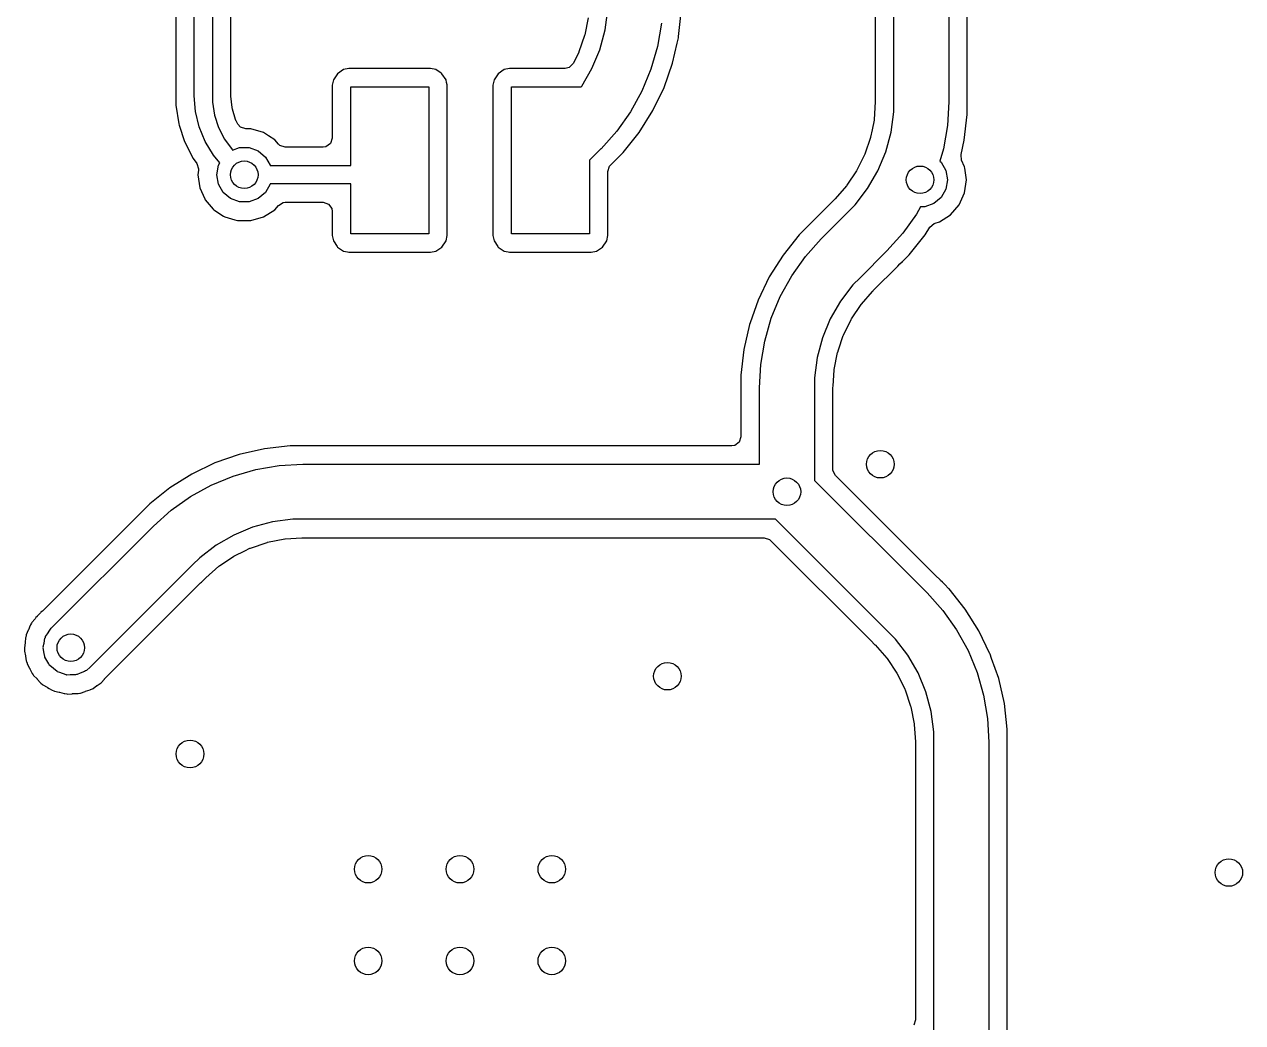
# Model space of a CAD drawing. Extents: x -114 to 114, y -62 to 23.
# Drawn here: x -4.85 to 8.42, y -39.63 to -28.75 of the extents above; entities that cross this region are included whole.
import ezdxf

# ---------------------------------------------------------------- set-up
doc = ezdxf.new("R2010")
doc.units = 0
doc.layers.add('BLACK', color=7, linetype='CONTINUOUS')

msp = doc.modelspace()

# ---------------------------------------------------------------- linework, layer by layer
at = {"layer": 'BLACK', "linetype": 'CONTINUOUS'}
for p, q in [((4.41381, -16.9223), (4.41381, -29.5897)), ((4.61431, -29.5914), (4.61431, -23.3868)), ((5.21431, -23.3868), (5.21431, -29.5914)), ((5.41481, -29.5255), (5.41481, -23.6463)), ((-3.005, -29.5266), (-3.005, -24.5795)), ((-2.805, -24.5795), (-2.805, -29.5266)), ((-3.2055, -24.8829), (-3.2055, -29.5565)), ((-2.6045, -29.4754), (-2.6045, -26.98)), ((1.47091, -28.8089), (1.5, -28.588)), ((2.27087, -28.8799), (2.3005, -28.617)), ((1.28604, -28.6755), (1.24903, -28.8615)), ((2.08553, -28.7341), (2.04233, -28.9884)), ((1.24735, -28.8677), (1.18639, -29.0473)), ((1.24903, -28.8615), (1.24735, -28.8677)), ((1.41323, -29.0242), (1.47091, -28.8089)), ((2.25615, -28.9526), (2.26904, -28.8961)), ((2.26904, -28.8961), (2.26905, -28.8961)), ((2.26905, -28.8961), (2.27087, -28.8799)), ((1.18391, -29.0533), (1.12425, -29.1743)), ((1.18639, -29.0473), (1.18391, -29.0533)), ((1.32794, -29.2301), (1.41323, -29.0242)), ((2.04233, -28.9884), (1.97092, -29.2362)), ((2.20655, -29.1699), (2.25615, -28.9526)), ((1.12425, -29.1743), (1.08155, -29.2181)), ((2.11379, -29.435), (2.20655, -29.1699)), ((-1.44456, -29.2855), (-1.48887, -29.3518)), ((-1.44455, -29.2854), (-1.44456, -29.2855)), ((-1.37823, -29.2411), (-1.44455, -29.2854)), ((-1.31976, -29.2295), (-1.37823, -29.2411)), ((-1.37823, -29.2411), (-1.37823, -29.2411)), ((-1.31975, -29.2295), (-1.31976, -29.2295)), ((-0.430252, -29.2295), (-1.31975, -29.2295)), ((-1.31975, -29.2295), (-1.31975, -29.2295)), ((-0.430242, -29.2295), (-0.430252, -29.2295)), ((-0.371773, -29.2411), (-0.430242, -29.2295)), ((-0.371772, -29.2411), (-0.371773, -29.2411)), ((-0.371769, -29.2411), (-0.371772, -29.2411)), ((-0.371767, -29.2411), (-0.371769, -29.2411)), ((-0.316072, -29.2783), (-0.371767, -29.2411)), ((-0.305448, -29.2854), (-0.316072, -29.2783)), ((-0.261133, -29.3518), (-0.305448, -29.2854)), ((0.305445, -29.2855), (0.261134, -29.3518)), ((0.305451, -29.2854), (0.305445, -29.2855)), ((0.371766, -29.2411), (0.305451, -29.2854)), ((0.371772, -29.2411), (0.371766, -29.2411)), ((0.430241, -29.2295), (0.371772, -29.2411)), ((0.430251, -29.2295), (0.430241, -29.2295)), ((0.430252, -29.2295), (0.430251, -29.2295)), ((1.03546, -29.2295), (0.430252, -29.2295)), ((1.08155, -29.2181), (1.03546, -29.2295)), ((1.21652, -29.4231), (1.32794, -29.2301)), ((1.97092, -29.2362), (1.87221, -29.4745)), ((-1.48887, -29.3518), (-1.5005, -29.4102)), ((-1.5005, -29.4102), (-1.5005, -29.4103)), ((-1.5005, -29.4103), (-1.5005, -29.9873)), ((-1.48887, -29.3518), (-1.48887, -29.3518)), ((-1.3, -30.2868), (-1.3, -29.43)), ((-1.3, -29.43), (-0.45, -29.43)), ((-0.45, -29.43), (-0.45, -31.03)), ((-0.255213, -29.3815), (-0.261133, -29.3518)), ((-0.250098, -29.4072), (-0.255213, -29.3815)), ((-0.2495, -29.4103), (-0.250098, -29.4072)), ((-0.2495, -31.0497), (-0.2495, -29.4103)), ((0.249501, -29.4102), (0.2495, -29.4103)), ((0.2495, -29.4103), (0.2495, -31.0497)), ((0.261132, -29.3518), (0.249501, -29.4102)), ((0.261134, -29.3518), (0.261132, -29.3518)), ((0.45, -31.03), (0.45, -29.43)), ((0.45, -29.43), (1.21118, -29.43)), ((1.21118, -29.43), (1.21652, -29.4231)), ((1.99192, -29.688), (2.11379, -29.435)), ((-3.2055, -29.5565), (-3.20547, -29.5571)), ((-3.20547, -29.5571), (-3.20547, -29.6171)), ((-3.00496, -29.5267), (-3.005, -29.5266)), ((-2.99143, -29.6987), (-3.00496, -29.5267)), ((-2.805, -29.5266), (-2.805, -29.5266)), ((-2.805, -29.5266), (-2.805, -29.5266)), ((-2.805, -29.5266), (-2.80497, -29.5266)), ((-2.80497, -29.5266), (-2.80497, -29.5974)), ((-2.6045, -29.479), (-2.6045, -29.4754)), ((-2.6045, -29.4754), (-2.6045, -29.4754)), ((-2.6045, -29.5181), (-2.6045, -29.479)), ((-2.6045, -29.479), (-2.6045, -29.479)), ((-2.6045, -29.5239), (-2.6045, -29.5181)), ((-2.60426, -29.5288), (-2.6045, -29.5239)), ((-2.59199, -29.6534), (-2.60426, -29.5288)), ((1.87221, -29.4745), (1.74745, -29.7002)), ((4.41381, -29.5897), (4.41371, -29.593)), ((5.41481, -29.5432), (5.41481, -29.5255)), ((5.41481, -29.5255), (5.41481, -29.5255)), ((5.41481, -29.6351), (5.41481, -29.5432)), ((-3.20547, -29.6171), (-3.20547, -29.629)), ((-3.20547, -29.629), (-3.17346, -29.8311)), ((-2.95114, -29.8665), (-2.99143, -29.6987)), ((-2.80497, -29.5974), (-2.78282, -29.7374)), ((-2.58821, -29.6724), (-2.59199, -29.6534)), ((-2.55441, -29.7838), (-2.58821, -29.6724)), ((1.74745, -29.7002), (1.59819, -29.9106)), ((1.8425, -29.9258), (1.99192, -29.688)), ((4.41371, -29.593), (4.40119, -29.7838)), ((4.58522, -29.9237), (4.61431, -29.7028)), ((4.61431, -29.7028), (4.61431, -29.5914)), ((4.61431, -29.5914), (4.61431, -29.5914)), ((5.21431, -29.5914), (5.19985, -29.8489)), ((5.21431, -29.5914), (5.21431, -29.5914)), ((5.21431, -29.5914), (5.21431, -29.5914)), ((5.41481, -29.7318), (5.41481, -29.6351)), ((5.41481, -29.6351), (5.41481, -29.6351)), ((-3.17346, -29.8311), (-3.16812, -29.8476)), ((-3.16812, -29.8476), (-3.11021, -30.0258)), ((-2.78282, -29.7374), (-2.73905, -29.8721)), ((-2.55407, -29.785), (-2.55441, -29.7838)), ((-2.54664, -29.8029), (-2.55407, -29.785)), ((-2.54478, -29.8064), (-2.54664, -29.8029)), ((-2.53002, -29.834), (-2.54478, -29.8064)), ((-2.5009, -29.8674), (-2.53002, -29.834)), ((4.40035, -29.7903), (4.37871, -29.8991)), ((4.40119, -29.7838), (4.40035, -29.7903)), ((5.19985, -29.8489), (5.15664, -30.1032)), ((5.38336, -30.0109), (5.41481, -29.7318)), ((-2.8851, -30.026), (-2.95114, -29.8665)), ((-2.73905, -29.8721), (-2.67474, -29.9983)), ((-2.44271, -29.8863), (-2.5009, -29.8674)), ((-2.38703, -29.8863), (-2.44271, -29.8863)), ((-2.24894, -29.9269), (-2.38703, -29.8863)), ((-2.38703, -29.8863), (-2.38703, -29.8863)), ((-2.1933, -29.9626), (-2.24894, -29.9269)), ((-2.24894, -29.9269), (-2.24894, -29.9269)), ((-2.24894, -29.9269), (-2.24894, -29.9269)), ((-2.24894, -29.9269), (-2.24894, -29.9269)), ((-2.12786, -30.0047), (-2.1933, -29.9626)), ((-1.5005, -29.9873), (-1.51941, -30.0455)), ((1.59819, -29.9106), (1.42648, -30.1027)), ((1.66739, -30.1454), (1.8425, -29.9258)), ((4.36167, -29.9825), (4.30071, -30.1621)), ((4.36335, -29.9763), (4.36167, -29.9825)), ((4.37871, -29.8991), (4.36335, -29.9763)), ((4.52754, -30.139), (4.58522, -29.9237)), ((-3.11021, -30.0258), (-3.11021, -30.0258)), ((-3.11021, -30.0258), (-3.01729, -30.2082)), ((-2.79492, -30.1732), (-2.8851, -30.026)), ((-2.67474, -29.9983), (-2.59148, -30.1129)), ((-2.59148, -30.1129), (-2.58581, -30.1186)), ((-2.58581, -30.1186), (-2.51109, -30.0914)), ((-2.51109, -30.0914), (-2.4069, -30.0914)), ((-2.4069, -30.0914), (-2.30899, -30.127)), ((-2.08673, -30.0522), (-2.12786, -30.0047)), ((-2.0701, -30.0674), (-2.08673, -30.0522)), ((-2.01191, -30.0863), (-2.0701, -30.0674)), ((-1.5995, -30.0863), (-2.01191, -30.0863)), ((-1.56891, -30.0815), (-1.5995, -30.0863)), ((-1.51941, -30.0455), (-1.56891, -30.0815)), ((1.42635, -30.1029), (1.3, -30.2293)), ((1.42648, -30.1027), (1.42635, -30.1029)), ((5.15664, -30.1032), (5.11786, -30.2378)), ((5.34802, -30.1657), (5.38336, -30.0109)), ((5.38336, -30.0109), (5.38336, -30.0109)), ((5.38336, -30.0109), (5.38336, -30.0109)), ((-3.01729, -30.2082), (-3.01729, -30.2082)), ((-3.01729, -30.2082), (-2.97551, -30.2657)), ((-2.72443, -30.2557), (-2.79492, -30.1732)), ((-2.30899, -30.127), (-2.22918, -30.194)), ((-2.22918, -30.194), (-2.17708, -30.2842)), ((1.3, -30.2293), (1.3, -31.03)), ((1.53674, -30.2761), (1.59343, -30.2194)), ((1.59343, -30.2194), (1.59344, -30.2194)), ((1.59344, -30.2194), (1.59437, -30.2184)), ((1.59437, -30.2184), (1.59491, -30.2179)), ((1.59491, -30.2179), (1.66739, -30.1454)), ((4.29823, -30.1681), (4.21435, -30.3382)), ((4.30071, -30.1621), (4.29823, -30.1681)), ((4.44226, -30.3449), (4.52754, -30.139)), ((5.11786, -30.2378), (5.13137, -30.2491)), ((5.13137, -30.2491), (5.18346, -30.3393)), ((5.34751, -30.1681), (5.34802, -30.1657)), ((5.35448, -30.2289), (5.34751, -30.1681)), ((5.38672, -30.2995), (5.35448, -30.2289)), ((-2.97551, -30.2657), (-2.95661, -30.3239)), ((-2.95762, -30.338), (-2.96464, -30.3868)), ((-2.95661, -30.3239), (-2.95762, -30.338)), ((-2.75899, -30.3868), (-2.7409, -30.2842)), ((-2.7409, -30.2842), (-2.72443, -30.2557)), ((-2.17708, -30.2842), (-2.17663, -30.2868)), ((-2.17663, -30.2868), (-1.3, -30.2868)), ((1.5005, -30.3533), (1.51941, -30.2951)), ((1.5005, -31.0497), (1.5005, -30.3533)), ((1.51941, -30.2951), (1.5295, -30.2833)), ((1.5295, -30.2833), (1.53674, -30.2761)), ((4.21111, -30.3438), (4.10574, -30.5015)), ((4.21435, -30.3382), (4.21111, -30.3438)), ((4.33084, -30.5378), (4.44226, -30.3449)), ((5.18346, -30.3393), (5.20155, -30.4419)), ((5.3889, -30.3147), (5.38672, -30.2995)), ((5.4072, -30.4419), (5.3889, -30.3147)), ((-2.96464, -30.3868), (-2.96464, -30.3868)), ((-2.96464, -30.3868), (-2.94416, -30.5293)), ((-2.7409, -30.4894), (-2.75899, -30.3868)), ((-2.68881, -30.5797), (-2.7409, -30.4894)), ((-2.17708, -30.4894), (-2.22918, -30.5797)), ((-2.17663, -30.4868), (-2.17708, -30.4894)), ((-1.3, -30.4868), (-2.17663, -30.4868)), ((-1.3, -31.03), (-1.3, -30.4868)), ((4.10179, -30.5066), (3.97547, -30.6507)), ((4.10574, -30.5015), (4.10179, -30.5066)), ((5.20155, -30.4419), (5.18346, -30.5445)), ((5.38672, -30.5844), (5.40039, -30.4893)), ((5.40039, -30.4893), (5.4072, -30.4419)), ((5.4072, -30.4419), (5.4072, -30.4419)), ((-2.94416, -30.5293), (-2.88873, -30.6507)), ((-2.88873, -30.6507), (-2.88437, -30.6602)), ((-2.60899, -30.6466), (-2.68881, -30.5797)), ((-2.51109, -30.6823), (-2.60899, -30.6466)), ((-2.30899, -30.6466), (-2.4069, -30.6823)), ((-2.22918, -30.5797), (-2.30899, -30.6466)), ((3.97547, -30.6507), (3.97326, -30.653)), ((4.19517, -30.7146), (4.33084, -30.5378)), ((5.13137, -30.6348), (5.05155, -30.7018)), ((5.18346, -30.5445), (5.13137, -30.6348)), ((5.32693, -30.7153), (5.38672, -30.5844)), ((-2.88437, -30.6602), (-2.79717, -30.7608)), ((-2.79717, -30.7608), (-2.79012, -30.769)), ((-2.79012, -30.769), (-2.68453, -30.8368)), ((-2.4069, -30.6823), (-2.51109, -30.6823)), ((-2.24894, -30.8468), (-2.12786, -30.769)), ((-2.12786, -30.769), (-2.08673, -30.7215)), ((-2.08673, -30.7215), (-2.03433, -30.6899)), ((-2.03433, -30.6899), (-2.01191, -30.6873)), ((-2.01191, -30.6873), (-1.5995, -30.6873)), ((-1.5995, -30.6873), (-1.54131, -30.7062)), ((-1.54131, -30.7062), (-1.50534, -30.7557)), ((-1.50534, -30.7557), (-1.5005, -30.7863)), ((3.92655, -30.6997), (3.7132, -30.9131)), ((3.92659, -30.6997), (3.92655, -30.6997)), ((3.97326, -30.653), (3.92659, -30.6997)), ((4.11638, -30.7934), (4.19517, -30.7146)), ((4.90468, -30.7374), (4.86177, -30.815)), ((4.95365, -30.7374), (4.90468, -30.7374)), ((5.05155, -30.7018), (4.95365, -30.7374)), ((5.23268, -30.8241), (5.32693, -30.7153)), ((-2.68453, -30.8368), (-2.66905, -30.8468)), ((-2.66905, -30.8468), (-2.56259, -30.878)), ((-2.56259, -30.878), (-2.53096, -30.8873)), ((-2.53096, -30.8873), (-2.53096, -30.8873)), ((-2.53096, -30.8873), (-2.53095, -30.8873)), ((-2.53095, -30.8873), (-2.53095, -30.8873)), ((-2.53095, -30.8873), (-2.38703, -30.8873)), ((-2.38703, -30.8873), (-2.24894, -30.8468)), ((-2.38703, -30.8873), (-2.38703, -30.8873)), ((-1.5005, -30.7863), (-1.5005, -31.0497)), ((3.71315, -30.9131), (3.58412, -31.0421)), ((3.7132, -30.9131), (3.71315, -30.9131)), ((3.82521, -31.0846), (4.1164, -30.7934)), ((4.1164, -30.7934), (4.11638, -30.7934)), ((4.1164, -30.7934), (4.1164, -30.7934)), ((4.1164, -30.7934), (4.1164, -30.7934)), ((4.86177, -30.815), (4.71251, -31.0254)), ((5.0557, -30.9188), (5.06463, -30.9157)), ((5.06463, -30.9157), (5.11161, -30.9019)), ((5.11161, -30.9019), (5.23268, -30.8241)), ((-0.45, -31.03), (-1.3, -31.03)), ((1.3, -31.03), (0.45, -31.03)), ((3.58412, -31.0421), (3.40902, -31.2617)), ((4.71251, -31.0254), (4.54075, -31.2176)), ((4.78171, -31.2602), (4.95682, -31.0406)), ((4.95682, -31.0406), (5.00873, -30.958)), ((5.00873, -30.958), (5.0557, -30.9188)), ((-1.5005, -31.0497), (-1.5005, -31.0498)), ((-1.5005, -31.0498), (-1.48887, -31.1082)), ((-1.48887, -31.1082), (-1.48887, -31.1082)), ((-1.48887, -31.1082), (-1.44812, -31.1692)), ((-1.44812, -31.1692), (-1.44455, -31.1746)), ((-1.44455, -31.1746), (-1.37823, -31.2189)), ((-0.371769, -31.2189), (-0.305448, -31.1746)), ((-0.305448, -31.1746), (-0.261133, -31.1082)), ((-0.261133, -31.1082), (-0.2495, -31.0497)), ((0.2495, -31.0497), (0.249501, -31.0498)), ((0.249501, -31.0498), (0.261132, -31.1082)), ((0.261132, -31.1082), (0.261134, -31.1082)), ((0.261134, -31.1082), (0.301884, -31.1692)), ((0.301884, -31.1692), (0.305448, -31.1746)), ((0.305448, -31.1746), (0.371769, -31.2189)), ((1.37823, -31.2189), (1.44455, -31.1746)), ((1.44455, -31.1746), (1.48887, -31.1082)), ((1.48887, -31.1082), (1.5005, -31.0497)), ((3.65333, -31.2769), (3.82519, -31.0846)), ((3.82519, -31.0846), (3.82521, -31.0846)), ((3.82521, -31.0846), (3.82521, -31.0846)), ((-1.37823, -31.2189), (-1.33377, -31.2277)), ((-1.33377, -31.2277), (-1.31976, -31.2305)), ((-1.31976, -31.2305), (-1.31975, -31.2305)), ((-1.31975, -31.2305), (-1.31975, -31.2305)), ((-1.31975, -31.2305), (-1.31975, -31.2305)), ((-1.31975, -31.2305), (-0.430253, -31.2305)), ((-0.430253, -31.2305), (-0.430252, -31.2305)), ((-0.430252, -31.2305), (-0.371769, -31.2189)), ((0.371769, -31.2189), (0.416231, -31.2277)), ((0.416231, -31.2277), (0.430241, -31.2305)), ((0.430241, -31.2305), (0.430246, -31.2305)), ((0.430246, -31.2305), (0.430252, -31.2305)), ((0.430252, -31.2305), (0.430253, -31.2305)), ((0.430253, -31.2305), (1.31975, -31.2305)), ((1.31975, -31.2305), (1.37823, -31.2189)), ((1.31975, -31.2305), (1.31975, -31.2305)), ((3.40901, -31.2617), (3.2596, -31.4995)), ((3.40902, -31.2617), (3.40901, -31.2617)), ((3.50407, -31.4873), (3.65333, -31.2769)), ((4.54066, -31.2177), (4.24947, -31.5089)), ((4.54075, -31.2176), (4.54066, -31.2177)), ((4.71339, -31.3285), (4.78171, -31.2602)), ((4.39218, -31.6497), (4.65887, -31.3831)), ((4.65887, -31.3831), (4.68243, -31.3595)), ((4.68243, -31.3595), (4.71125, -31.3307)), ((4.68243, -31.3595), (4.68243, -31.3595)), ((4.71125, -31.3307), (4.71143, -31.3305)), ((4.71143, -31.3305), (4.71339, -31.3285)), ((3.2596, -31.4995), (3.13775, -31.7526)), ((3.37931, -31.713), (3.50407, -31.4873)), ((4.24932, -31.509), (4.17067, -31.5877)), ((4.24947, -31.5089), (4.24932, -31.509)), ((3.28061, -31.9513), (3.37931, -31.713)), ((4.17067, -31.5877), (4.03501, -31.7645)), ((4.26405, -31.7957), (4.3838, -31.6591)), ((4.3838, -31.6591), (4.38998, -31.6521)), ((4.38998, -31.6521), (4.39218, -31.6497)), ((3.13774, -31.7526), (3.05039, -32.0022)), ((3.13775, -31.7526), (3.13774, -31.7526)), ((3.13774, -31.7526), (3.13774, -31.7526)), ((4.03501, -31.7645), (3.92359, -31.9575)), ((4.15473, -31.9585), (4.2601, -31.8008)), ((4.2601, -31.8008), (4.26405, -31.7957)), ((3.20921, -32.1992), (3.28061, -31.9513)), ((3.92359, -31.9575), (3.83831, -32.1634)), ((4.06762, -32.1342), (4.15151, -31.9641)), ((4.15151, -31.9641), (4.15473, -31.9585)), ((3.04498, -32.0177), (2.98249, -32.2915)), ((3.05039, -32.0022), (3.04498, -32.0177)), ((3.16601, -32.4535), (3.20921, -32.1992)), ((3.83831, -32.1634), (3.78064, -32.3786)), ((4.012, -32.2968), (4.06515, -32.1402)), ((4.06515, -32.1402), (4.06762, -32.1342)), ((2.98249, -32.2915), (2.95105, -32.5706)), ((3.96595, -32.5098), (4.00251, -32.326)), ((4.00251, -32.326), (4.00419, -32.3198)), ((4.00419, -32.3198), (4.012, -32.2968)), ((3.15155, -32.711), (3.16601, -32.4535)), ((3.78064, -32.3786), (3.75155, -32.5996)), ((2.95105, -32.5706), (2.95105, -32.5706)), ((2.95105, -32.5706), (2.95105, -32.6886)), ((3.75155, -32.5996), (3.75155, -32.711)), ((3.9536, -32.6874), (3.96467, -32.5185)), ((3.96467, -32.5185), (3.96551, -32.5121)), ((3.96551, -32.5121), (3.96595, -32.5098)), ((2.95105, -32.6886), (2.95105, -33.2424)), ((3.15155, -33.5419), (3.15155, -32.711)), ((3.15155, -32.711), (3.15155, -32.711)), ((3.75155, -32.711), (3.75155, -32.711)), ((3.75155, -32.711), (3.75155, -32.711)), ((3.75155, -32.711), (3.75155, -33.7177)), ((3.95205, -32.7126), (3.95216, -32.7094)), ((3.95206, -32.7769), (3.95205, -32.7126)), ((3.95216, -32.7094), (3.9536, -32.6874)), ((3.95205, -33.5936), (3.95205, -32.7769)), ((3.95205, -32.7769), (3.95206, -32.7769)), ((2.93215, -33.3006), (2.88265, -33.3366)), ((2.95105, -33.2424), (2.93215, -33.3006)), ((-2.51335, -33.4354), (-2.77844, -33.5281)), ((-2.23955, -33.3729), (-2.51335, -33.4354)), ((-2.23954, -33.3729), (-2.23955, -33.3729)), ((-1.96046, -33.3414), (-2.23954, -33.3729)), ((-1.96045, -33.3414), (-1.96046, -33.3414)), ((-1.77909, -33.3414), (-1.96045, -33.3414)), ((-1.77899, -33.3414), (-1.77909, -33.3414)), ((-1.74725, -33.3414), (-1.77899, -33.3414)), ((-1.74723, -33.3414), (-1.74725, -33.3414)), ((2.85206, -33.3414), (-1.74723, -33.3414)), ((2.88265, -33.3366), (2.85206, -33.3414)), ((-2.77844, -33.5281), (-3.03147, -33.65)), ((-2.33182, -33.5996), (-2.07754, -33.5564)), ((-2.07754, -33.5564), (-1.82003, -33.5419)), ((-1.82003, -33.5419), (-1.82003, -33.5419)), ((-1.82003, -33.5419), (-1.82002, -33.5419)), ((-1.82002, -33.5419), (-1.82002, -33.5419)), ((-1.82002, -33.5419), (3.15155, -33.5419)), ((-3.03147, -33.65), (-3.26928, -33.7994)), ((-2.81796, -33.7697), (-2.57967, -33.671)), ((-2.57967, -33.671), (-2.33182, -33.5996)), ((3.95327, -33.6091), (3.95205, -33.5936)), ((3.98105, -33.6636), (3.95327, -33.6091)), ((5.07154, -34.7541), (3.98105, -33.6636)), ((-3.26928, -33.7994), (-3.48885, -33.9745)), ((-3.0437, -33.8945), (-2.81796, -33.7697)), ((3.75155, -33.7177), (4.9779, -34.944)), ((-3.25405, -34.0437), (-3.0437, -33.8945)), ((-3.56282, -34.0485), (-4.65678, -35.1425)), ((-3.55309, -34.0388), (-3.56282, -34.0485)), ((-3.48885, -33.9745), (-3.55309, -34.0388)), ((-3.44634, -34.2156), (-3.25405, -34.0437)), ((-4.56058, -35.3298), (-3.44636, -34.2156)), ((-3.44636, -34.2156), (-3.44634, -34.2156)), ((-2.36763, -34.2287), (-2.57352, -34.314)), ((-2.15238, -34.171), (-2.36763, -34.2287)), ((-1.93144, -34.1419), (-2.15238, -34.171)), ((-1.82036, -34.1419), (-1.93144, -34.1419)), ((-1.82002, -34.1419), (-1.82036, -34.1419)), ((-1.82001, -34.1419), (-1.82002, -34.1419)), ((3.32729, -34.1419), (-1.82001, -34.1419)), ((4.55363, -35.3683), (3.32729, -34.1419)), ((-2.57352, -34.314), (-2.76651, -34.4254)), ((-2.20494, -34.3929), (-2.0189, -34.3559)), ((-2.0189, -34.3559), (-2.01251, -34.355)), ((-2.01251, -34.355), (-1.83286, -34.3433)), ((-1.83286, -34.3433), (-1.82211, -34.3425)), ((-1.82211, -34.3425), (-1.81887, -34.3424)), ((-1.81887, -34.3424), (3.20323, -34.3424)), ((3.20323, -34.3424), (3.26142, -34.3614)), ((3.26142, -34.3614), (3.27324, -34.3714)), ((-2.76651, -34.4254), (-2.94331, -34.5611)), ((-2.56685, -34.5419), (-2.4521, -34.4853)), ((-2.4521, -34.4853), (-2.39675, -34.458)), ((-2.39675, -34.458), (-2.39078, -34.4555)), ((-2.39078, -34.4555), (-2.21117, -34.3946)), ((-2.21117, -34.3946), (-2.20494, -34.3929)), ((3.27324, -34.3714), (4.36526, -35.4635)), ((-2.94331, -34.5611), (-3.02209, -34.6399)), ((-2.73015, -34.6505), (-2.57246, -34.5451)), ((-2.57246, -34.5451), (-2.56685, -34.5419)), ((-3.0221, -34.6399), (-4.13631, -35.7541)), ((-3.02209, -34.6399), (-3.0221, -34.6399)), ((-3.0221, -34.6399), (-3.0221, -34.6399)), ((-3.0221, -34.6399), (-3.0221, -34.6399)), ((-2.87914, -34.7806), (-2.73529, -34.6544)), ((-2.73529, -34.6544), (-2.73015, -34.6505)), ((5.07155, -34.7541), (5.07154, -34.7541)), ((5.11968, -34.8023), (5.07155, -34.7541)), ((-3.45762, -35.3589), (-2.93402, -34.8353)), ((-2.93402, -34.8353), (-2.93401, -34.8353)), ((-2.93401, -34.8353), (-2.92534, -34.8267)), ((-2.92534, -34.8267), (-2.88146, -34.7828)), ((-2.88146, -34.7828), (-2.87914, -34.7806)), ((5.12567, -34.8082), (5.11968, -34.8023)), ((5.11968, -34.8023), (5.11968, -34.8023)), ((5.14499, -34.8276), (5.12567, -34.8082)), ((5.16645, -34.849), (5.14499, -34.8276)), ((5.14499, -34.8276), (5.14499, -34.8276)), ((5.16646, -34.849), (5.16645, -34.849)), ((5.21586, -34.8984), (5.16646, -34.849)), ((4.9779, -34.944), (4.9779, -34.944)), ((4.9779, -34.944), (4.9779, -34.944)), ((4.9779, -34.944), (4.9779, -34.944)), ((4.9779, -34.944), (5.14977, -35.1364)), ((5.21897, -34.9016), (5.21586, -34.8984)), ((5.39408, -35.1211), (5.21897, -34.9016)), ((-4.67958, -35.1598), (-4.71384, -35.1993)), ((-4.67957, -35.1598), (-4.67958, -35.1598)), ((-4.67325, -35.1557), (-4.67957, -35.1598)), ((-4.65678, -35.1425), (-4.67325, -35.1557)), ((5.14977, -35.1364), (5.29901, -35.3467)), ((5.54349, -35.3589), (5.39408, -35.1211)), ((-4.78773, -35.2936), (-4.79224, -35.2996)), ((-4.77694, -35.2754), (-4.78773, -35.2936)), ((-4.77382, -35.2686), (-4.77694, -35.2754)), ((-4.73957, -35.229), (-4.77382, -35.2686)), ((-4.73736, -35.2263), (-4.73957, -35.229)), ((-4.72767, -35.2133), (-4.73736, -35.2263)), ((-4.71625, -35.2019), (-4.72767, -35.2133)), ((-4.71384, -35.1993), (-4.71625, -35.2019)), ((-4.83991, -35.4274), (-4.84254, -35.4345)), ((-4.83468, -35.4069), (-4.83991, -35.4274)), ((-4.83361, -35.3995), (-4.83468, -35.4069)), ((-4.81188, -35.3519), (-4.83361, -35.3995)), ((-4.83361, -35.3995), (-4.83361, -35.3995)), ((-4.81053, -35.3486), (-4.81188, -35.3519)), ((-4.79224, -35.2996), (-4.81053, -35.3486)), ((-4.79224, -35.2996), (-4.79224, -35.2996)), ((-4.62512, -35.4303), (-4.62288, -35.4208)), ((-4.62288, -35.4208), (-4.60219, -35.3906)), ((-4.60219, -35.3906), (-4.57826, -35.3491)), ((-4.57826, -35.3491), (-4.56776, -35.3403)), ((-4.56776, -35.3403), (-4.56058, -35.3298)), ((-3.98066, -35.882), (-3.45762, -35.3589)), ((4.63242, -35.4471), (4.55363, -35.3683)), ((4.55363, -35.3683), (4.55363, -35.3683)), ((4.55363, -35.3683), (4.55363, -35.3683)), ((5.29901, -35.3467), (5.42377, -35.5724)), ((5.66334, -35.6078), (5.54349, -35.3589)), ((-4.84665, -35.4901), (-4.85409, -35.5419)), ((-4.85409, -35.5419), (-4.85409, -35.5419)), ((-4.85409, -35.5419), (-4.85302, -35.5494)), ((-4.85302, -35.5494), (-4.85227, -35.5705)), ((-4.84627, -35.4866), (-4.84665, -35.4901)), ((-4.84254, -35.4345), (-4.84627, -35.4866)), ((-4.64844, -35.5419), (-4.64719, -35.5348)), ((-4.63766, -35.6031), (-4.64844, -35.5419)), ((-4.64812, -35.5281), (-4.63964, -35.492)), ((-4.64719, -35.5348), (-4.64812, -35.5281)), ((-4.63964, -35.492), (-4.63035, -35.4393)), ((-4.63035, -35.4393), (-4.62512, -35.4303)), ((4.36526, -35.4635), (4.36526, -35.4635)), ((4.36526, -35.4635), (4.4107, -35.5089)), ((4.4107, -35.5089), (4.41292, -35.5113)), ((4.41292, -35.5113), (4.53904, -35.6551)), ((4.76808, -35.6239), (4.63242, -35.4471)), ((-4.85227, -35.5705), (-4.85281, -35.578)), ((-4.85281, -35.578), (-4.85281, -35.578)), ((-4.85281, -35.578), (-4.84168, -35.6291)), ((-4.84168, -35.6291), (-4.84105, -35.6326)), ((-4.84105, -35.6326), (-4.83361, -35.6844)), ((-4.83361, -35.6844), (-4.83049, -35.6912)), ((-4.83049, -35.6912), (-4.82381, -35.7113)), ((-4.63289, -35.6373), (-4.63766, -35.6031)), ((-4.63105, -35.6406), (-4.63289, -35.6373)), ((-4.63035, -35.6445), (-4.63105, -35.6406)), ((-4.58758, -35.7186), (-4.63035, -35.6445)), ((4.53904, -35.6551), (4.54298, -35.6602)), ((4.54298, -35.6602), (4.64834, -35.8179)), ((4.87949, -35.8169), (4.76808, -35.6239)), ((5.42377, -35.5724), (5.52247, -35.8107)), ((5.66535, -35.612), (5.66334, -35.6078)), ((5.68128, -35.6575), (5.66535, -35.612)), ((5.7581, -35.8771), (5.68128, -35.6575)), ((-4.82381, -35.7113), (-4.82221, -35.7186)), ((-4.82221, -35.7186), (-4.82221, -35.7186)), ((-4.82221, -35.7186), (-4.79713, -35.7646)), ((-4.79713, -35.7646), (-4.79556, -35.7677)), ((-4.79556, -35.7677), (-4.79369, -35.7718)), ((-4.79369, -35.7718), (-4.77382, -35.8153)), ((-4.77382, -35.8153), (-4.77382, -35.8153)), ((-4.77382, -35.8153), (-4.7689, -35.821)), ((-4.7689, -35.821), (-4.75684, -35.8384)), ((-4.57925, -35.7336), (-4.58758, -35.7186)), ((-4.57866, -35.7341), (-4.57925, -35.7336)), ((-4.57826, -35.7348), (-4.57866, -35.7341)), ((-4.49844, -35.8018), (-4.57826, -35.7348)), ((-4.49618, -35.8026), (-4.49844, -35.8018)), ((-4.49443, -35.804), (-4.49618, -35.8026)), ((-4.46608, -35.8135), (-4.49443, -35.804)), ((-4.40054, -35.8374), (-4.46608, -35.8135)), ((-4.24588, -35.819), (-4.27976, -35.834)), ((-4.19844, -35.8018), (-4.24588, -35.819)), ((-4.18919, -35.794), (-4.19844, -35.8018)), ((-4.1789, -35.7894), (-4.18919, -35.794)), ((-4.13631, -35.7541), (-4.1789, -35.7894)), ((4.64834, -35.8179), (4.65158, -35.8235)), ((4.65158, -35.8235), (4.73546, -35.9936)), ((4.96477, -36.0227), (4.87949, -35.8169)), ((5.52247, -35.8107), (5.59387, -36.0586)), ((-4.75684, -35.8384), (-4.75324, -35.845)), ((-4.75324, -35.845), (-4.71624, -35.882)), ((-4.71624, -35.882), (-4.71383, -35.8846)), ((-4.71383, -35.8846), (-4.67957, -35.9241)), ((-4.67957, -35.9241), (-4.67957, -35.9241)), ((-4.67957, -35.9241), (-4.67326, -35.9281)), ((-4.67326, -35.9281), (-4.65678, -35.9414)), ((-4.65678, -35.9414), (-4.65147, -35.9467)), ((-4.65147, -35.9467), (-4.65147, -35.9467)), ((-4.65147, -35.9467), (-4.60553, -35.9718)), ((-4.39491, -35.8374), (-4.40054, -35.8374)), ((-4.38989, -35.8391), (-4.39491, -35.8374)), ((-4.35353, -35.8374), (-4.38989, -35.8391)), ((-4.29635, -35.8374), (-4.35353, -35.8374)), ((-4.28803, -35.8344), (-4.29635, -35.8374)), ((-4.27976, -35.834), (-4.28803, -35.8344)), ((-4.10611, -35.9857), (-4.06421, -35.9544)), ((-4.06421, -35.9544), (-4.06134, -35.9524)), ((-4.06134, -35.9524), (-4.01732, -35.9241)), ((-4.01732, -35.9241), (-3.98304, -35.8845)), ((-3.98304, -35.8845), (-3.98066, -35.882)), ((5.82059, -36.1509), (5.7581, -35.8771)), ((-4.60553, -35.9718), (-4.60251, -35.9736)), ((-4.60251, -35.9736), (-4.58306, -35.9861)), ((-4.58306, -35.9861), (-4.5585, -36.0019)), ((-4.5585, -36.0019), (-4.5513, -36.004)), ((-4.5513, -36.004), (-4.53174, -36.0121)), ((-4.53174, -36.0121), (-4.52515, -36.0157)), ((-4.52515, -36.0157), (-4.52515, -36.0157)), ((-4.52515, -36.0157), (-4.47401, -36.0268)), ((-4.47401, -36.0268), (-4.47061, -36.0277)), ((-4.47061, -36.0277), (-4.42041, -36.0424)), ((-4.42041, -36.0424), (-4.4129, -36.0424)), ((-4.4129, -36.0424), (-4.39185, -36.0447)), ((-4.39185, -36.0447), (-4.39061, -36.045)), ((-4.39061, -36.045), (-4.38452, -36.0463)), ((-4.38452, -36.0463), (-4.33703, -36.0429)), ((-4.33703, -36.0429), (-4.33233, -36.0426)), ((-4.33233, -36.0426), (-4.32879, -36.0424)), ((-4.32879, -36.0424), (-4.27649, -36.0424)), ((-4.27649, -36.0424), (-4.27648, -36.0424)), ((-4.27648, -36.0424), (-4.26928, -36.0403)), ((-4.26928, -36.0403), (-4.24845, -36.0366)), ((-4.24845, -36.0366), (-4.24096, -36.036)), ((-4.24096, -36.036), (-4.19192, -36.0177)), ((-4.19192, -36.0177), (-4.18861, -36.0166)), ((-4.18861, -36.0166), (-4.13839, -36.0019)), ((-4.13839, -36.0019), (-4.13208, -35.9978)), ((-4.13208, -35.9978), (-4.11314, -35.9884)), ((-4.11314, -35.9884), (-4.10611, -35.9857)), ((4.73546, -35.9936), (4.73794, -35.9996)), ((4.73794, -35.9996), (4.79889, -36.1792)), ((5.02244, -36.238), (4.96477, -36.0227)), ((5.59387, -36.0586), (5.63707, -36.3129)), ((4.79889, -36.1792), (4.80057, -36.1855)), ((4.80057, -36.1855), (4.83757, -36.3715)), ((5.85203, -36.43), (5.82059, -36.1509)), ((5.05153, -36.4589), (5.02244, -36.238)), ((5.63707, -36.3129), (5.65151, -36.5702)), ((4.83757, -36.3715), (4.83841, -36.3779)), ((4.83841, -36.3779), (4.85095, -36.5692)), ((5.05153, -36.5704), (5.05153, -36.4589)), ((5.85203, -36.5116), (5.85203, -36.43)), ((4.85095, -36.5692), (4.85105, -36.5724)), ((4.85105, -36.5724), (4.85105, -36.6442)), ((5.05155, -36.5704), (5.05153, -36.5704)), ((5.05155, -39.7229), (5.05155, -36.5704)), ((5.05155, -36.5704), (5.05155, -36.5704)), ((5.65151, -36.5702), (5.65156, -36.5704)), ((5.65156, -36.5704), (5.65156, -39.8472)), ((5.85203, -36.5324), (5.85203, -36.5116)), ((5.85206, -36.5332), (5.85203, -36.5324)), ((5.85206, -39.7827), (5.85206, -36.5332)), ((4.85105, -36.6442), (4.85105, -36.6442)), ((4.85105, -36.6442), (4.85105, -39.5989)), ((4.85105, -39.5989), (4.83215, -39.6571))]:
    msp.add_line(p, q, dxfattribs=at)
at = {"layer": 'BLACK'}
for centre in [(-2.45899, -30.3868), (4.90156, -30.4419), (4.46873, -33.5419), (3.45155, -33.8419), (-4.34844, -35.5419), (2.14989, -35.8521), (-3.05, -36.7), (-1.10949, -37.9555), (-0.109493, -37.9555), (0.890507, -37.9555), (8.265, -37.992), (-1.10949, -38.9555), (-0.109493, -38.9555), (0.890507, -38.9555)]:
    msp.add_circle(centre, 0.15, dxfattribs=at)

doc.saveas('drawing.dxf')
